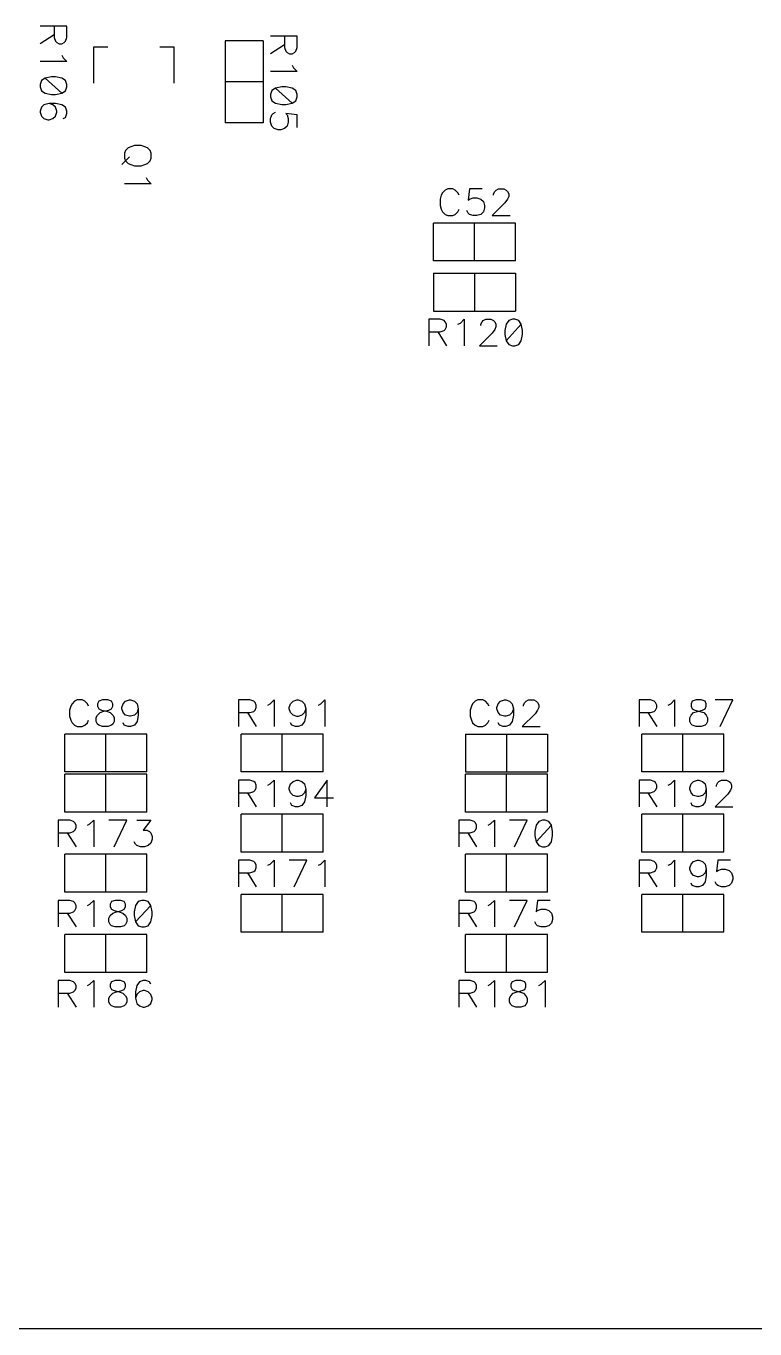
# Model space of a CAD drawing. Extents: x 295 to 953, y 10 to 290.
# Drawn here: x 664.7 to 702.8, y 85 to 153.1 of the extents above; entities that cross this region are included whole.
import ezdxf

# ---------------------------------------------------------------- set-up
doc = ezdxf.new("R2010")
doc.units = 0
doc.header["$LTSCALE"] = 5
doc.header["$MEASUREMENT"] = 0
doc.layers.add('DV-INT-A3_BSK', color=2, linetype='CONTINUOUS')

msp = doc.modelspace()

# ---------------------------------------------------------------- linework, layer by layer
at = {"layer": 'DV-INT-A3_BSK', "color": 7}
for p, q in [((666.823, 153.125), (665.431, 153.125)), ((666.16, 152.66), (665.431, 152.198)), ((666.16, 153.125), (666.16, 152.53)), ((666.823, 152.53), (666.823, 153.125)), ((678.872, 152.601), (677.48, 152.601)), ((678.21, 152.601), (678.21, 152.006)), ((678.872, 152.006), (678.872, 152.601)), ((666.16, 152.53), (666.228, 152.328)), ((666.228, 152.328), (666.295, 152.261)), ((666.295, 152.261), (666.425, 152.198)), ((666.425, 152.198), (666.559, 152.198)), ((666.559, 152.198), (666.693, 152.261)), ((666.693, 152.261), (666.756, 152.328)), ((666.756, 152.328), (666.823, 152.53)), ((668.235, 150.132), (668.235, 152.031)), ((668.235, 152.031), (668.977, 152.031)), ((671.697, 152.031), (672.439, 152.031)), ((672.439, 150.132), (672.439, 152.031)), ((675.108, 152.358), (675.108, 148.07)), ((677.091, 152.358), (675.108, 152.358)), ((677.091, 152.358), (677.091, 148.07)), ((678.21, 152.136), (677.48, 151.675)), ((678.21, 152.006), (678.277, 151.805)), ((678.805, 151.805), (678.872, 152.006)), ((666.823, 151.268), (665.431, 151.268)), ((666.559, 151.599), (666.626, 151.469)), ((666.626, 151.469), (666.823, 151.268)), ((678.277, 151.805), (678.344, 151.737)), ((678.344, 151.737), (678.474, 151.675)), ((678.474, 151.675), (678.608, 151.675)), ((678.608, 151.675), (678.742, 151.737)), ((678.742, 151.737), (678.805, 151.805)), ((678.872, 150.744), (677.48, 150.744)), ((678.608, 151.075), (678.675, 150.945)), ((678.675, 150.945), (678.872, 150.744)), ((665.498, 150.275), (665.431, 150.074)), ((665.431, 150.074), (665.431, 149.944)), ((665.431, 149.944), (665.498, 149.743)), ((665.695, 150.405), (665.498, 150.275)), ((666.026, 150.472), (665.695, 150.405)), ((666.559, 149.613), (665.695, 150.405)), ((666.228, 150.472), (666.026, 150.472)), ((666.559, 150.405), (666.228, 150.472)), ((666.756, 150.275), (666.559, 150.405)), ((666.823, 150.074), (666.756, 150.275)), ((666.756, 149.743), (666.823, 149.944)), ((666.823, 149.944), (666.823, 150.074)), ((677.091, 150.216), (675.108, 150.216)), ((677.744, 149.881), (677.547, 149.751)), ((678.076, 149.948), (677.744, 149.881)), ((678.608, 149.089), (677.744, 149.881)), ((678.277, 149.948), (678.076, 149.948)), ((678.608, 149.881), (678.277, 149.948)), ((678.805, 149.751), (678.608, 149.881)), ((665.498, 149.743), (665.695, 149.613)), ((665.695, 149.613), (666.026, 149.546)), ((666.026, 149.546), (666.228, 149.546)), ((666.228, 149.546), (666.559, 149.613)), ((666.559, 149.613), (666.756, 149.743)), ((677.547, 149.751), (677.48, 149.55)), ((677.48, 149.55), (677.48, 149.42)), ((677.48, 149.42), (677.547, 149.219)), ((677.547, 149.219), (677.744, 149.089)), ((678.608, 149.089), (678.805, 149.219)), ((678.872, 149.55), (678.805, 149.751)), ((678.805, 149.219), (678.872, 149.42)), ((678.872, 149.42), (678.872, 149.55)), ((665.498, 148.883), (665.431, 148.682)), ((665.431, 148.682), (665.431, 148.615)), ((665.431, 148.615), (665.498, 148.418)), ((665.628, 149.013), (665.498, 148.883)), ((665.896, 149.08), (665.628, 149.013)), ((666.228, 149.08), (665.896, 149.08)), ((666.093, 149.013), (665.896, 149.08)), ((666.228, 148.883), (666.093, 149.013)), ((666.559, 149.013), (666.228, 149.08)), ((666.295, 148.682), (666.228, 148.883)), ((666.228, 148.418), (666.295, 148.615)), ((666.295, 148.615), (666.295, 148.682)), ((666.756, 148.883), (666.559, 149.013)), ((666.823, 148.682), (666.756, 148.883)), ((666.756, 148.351), (666.823, 148.548)), ((666.823, 148.548), (666.823, 148.682)), ((677.547, 148.489), (677.614, 148.557)), ((677.614, 148.557), (677.744, 148.624)), ((677.744, 149.089), (678.076, 149.022)), ((678.076, 149.022), (678.277, 149.022)), ((678.277, 149.022), (678.608, 149.089)), ((678.872, 148.489), (678.277, 148.557)), ((678.277, 148.557), (678.344, 148.489)), ((665.498, 148.418), (665.628, 148.284)), ((665.628, 148.284), (665.829, 148.217)), ((665.829, 148.217), (665.896, 148.217)), ((665.896, 148.217), (666.093, 148.284)), ((666.093, 148.284), (666.228, 148.418)), ((666.626, 148.284), (666.756, 148.351)), ((677.091, 148.07), (675.108, 148.07)), ((677.48, 148.292), (677.547, 148.489)), ((677.48, 148.091), (677.48, 148.292)), ((677.547, 147.894), (677.48, 148.091)), ((677.677, 147.76), (677.547, 147.894)), ((678.344, 147.894), (678.21, 147.76)), ((678.344, 148.489), (678.407, 148.292)), ((678.407, 148.091), (678.344, 147.894)), ((678.407, 148.292), (678.407, 148.091)), ((678.872, 147.827), (678.872, 148.489)), ((677.879, 147.693), (677.677, 147.76)), ((678.013, 147.693), (677.879, 147.693)), ((678.21, 147.76), (678.013, 147.693)), ((669.903, 146.616), (669.836, 146.482)), ((669.836, 146.482), (669.836, 146.214)), ((670.037, 146.75), (669.903, 146.616)), ((670.171, 146.817), (670.037, 146.75)), ((670.372, 146.884), (670.171, 146.817)), ((670.708, 146.884), (670.372, 146.884)), ((670.909, 146.817), (670.708, 146.884)), ((671.043, 146.75), (670.909, 146.817)), ((671.177, 146.616), (671.043, 146.75)), ((671.244, 146.482), (671.177, 146.616)), ((671.244, 146.214), (671.244, 146.482)), ((670.104, 146.281), (669.702, 145.878)), ((669.836, 146.214), (669.903, 146.08)), ((669.903, 146.08), (670.037, 145.946)), ((670.037, 145.946), (670.171, 145.878)), ((670.171, 145.878), (670.372, 145.811)), ((670.372, 145.811), (670.708, 145.811)), ((670.708, 145.811), (670.909, 145.878)), ((670.909, 145.878), (671.043, 145.946)), ((671.043, 145.946), (671.177, 146.08)), ((671.177, 146.08), (671.244, 146.214)), ((670.976, 145.204), (671.043, 145.07)), ((671.244, 144.868), (669.836, 144.868)), ((671.043, 145.07), (671.244, 144.868)), ((686.617, 144.546), (686.483, 144.412)), ((686.751, 144.613), (686.617, 144.546)), ((687.015, 144.613), (686.751, 144.613)), ((687.149, 144.546), (687.015, 144.613)), ((687.283, 144.412), (687.149, 144.546)), ((687.882, 144.613), (687.815, 144.013)), ((688.549, 144.613), (687.882, 144.613)), ((689.148, 144.349), (689.215, 144.479)), ((689.215, 144.479), (689.282, 144.546)), ((689.282, 144.546), (689.412, 144.613)), ((689.412, 144.613), (689.68, 144.613)), ((689.68, 144.613), (689.814, 144.546)), ((689.814, 144.546), (689.882, 144.479)), ((689.882, 144.479), (689.944, 144.349)), ((686.416, 144.282), (686.353, 144.081)), ((686.353, 144.081), (686.353, 143.749)), ((686.353, 143.749), (686.416, 143.548)), ((686.483, 144.412), (686.416, 144.282)), ((687.35, 144.282), (687.283, 144.412)), ((687.815, 144.013), (687.882, 144.081)), ((687.882, 144.081), (688.084, 144.148)), ((688.084, 144.148), (688.281, 144.148)), ((688.281, 144.148), (688.482, 144.081)), ((688.482, 144.081), (688.616, 143.946)), ((688.616, 143.946), (688.683, 143.749)), ((688.683, 143.749), (688.683, 143.615)), ((689.747, 143.879), (689.081, 143.213)), ((689.148, 144.282), (689.148, 144.349)), ((689.882, 144.081), (689.747, 143.879)), ((689.944, 144.215), (689.882, 144.081)), ((689.944, 144.349), (689.944, 144.215)), ((686.416, 143.548), (686.483, 143.414)), ((686.483, 143.414), (686.617, 143.28)), ((686.617, 143.28), (686.751, 143.213)), ((686.751, 143.213), (687.015, 143.213)), ((687.015, 143.213), (687.149, 143.28)), ((687.149, 143.28), (687.283, 143.414)), ((687.283, 143.414), (687.35, 143.548)), ((687.815, 143.347), (687.748, 143.481)), ((687.882, 143.28), (687.815, 143.347)), ((688.084, 143.213), (687.882, 143.28)), ((688.281, 143.213), (688.084, 143.213)), ((688.482, 143.28), (688.281, 143.213)), ((688.616, 143.414), (688.482, 143.28)), ((688.683, 143.615), (688.616, 143.414)), ((689.081, 143.213), (690.011, 143.213)), ((690.292, 142.823), (686.005, 142.823)), ((686.005, 140.841), (686.005, 142.823)), ((688.151, 140.841), (688.151, 142.823)), ((690.292, 140.841), (690.292, 142.823)), ((690.292, 140.841), (686.005, 140.841)), ((686.005, 140.204), (690.292, 140.204)), ((686.005, 140.204), (686.005, 138.222)), ((688.151, 140.204), (688.151, 138.222)), ((690.292, 140.204), (690.292, 138.222)), ((686.357, 137.794), (685.762, 137.794)), ((685.762, 137.794), (685.762, 136.403)), ((686.005, 138.222), (690.292, 138.222)), ((686.558, 137.727), (686.357, 137.794)), ((686.625, 137.664), (686.558, 137.727)), ((686.688, 137.53), (686.625, 137.664)), ((687.417, 137.597), (687.618, 137.794)), ((687.618, 137.794), (687.618, 136.403)), ((688.482, 137.53), (688.545, 137.664)), ((688.545, 137.664), (688.612, 137.727)), ((688.612, 137.727), (688.746, 137.794)), ((688.746, 137.794), (689.01, 137.794)), ((689.01, 137.794), (689.144, 137.727)), ((689.144, 137.727), (689.211, 137.664)), ((689.211, 137.664), (689.274, 137.53)), ((689.94, 137.727), (689.806, 137.53)), ((690.137, 137.794), (689.94, 137.727)), ((690.271, 137.794), (690.137, 137.794)), ((690.468, 137.727), (690.271, 137.794)), ((690.602, 137.53), (690.468, 137.727)), ((685.762, 137.132), (686.357, 137.132)), ((686.227, 137.132), (686.688, 136.403)), ((686.357, 137.132), (686.558, 137.199)), ((686.558, 137.199), (686.625, 137.266)), ((686.625, 137.266), (686.688, 137.396)), ((686.688, 137.396), (686.688, 137.53)), ((687.287, 137.53), (687.417, 137.597)), ((689.077, 137.065), (688.415, 136.403)), ((688.482, 137.463), (688.482, 137.53)), ((689.211, 137.266), (689.077, 137.065)), ((689.274, 137.396), (689.211, 137.266)), ((689.274, 137.53), (689.274, 137.396)), ((689.806, 137.53), (689.739, 137.199)), ((689.739, 137.199), (689.739, 136.998)), ((689.739, 136.998), (689.806, 136.667)), ((690.602, 137.53), (689.806, 136.667)), ((690.669, 137.199), (690.602, 137.53)), ((690.602, 136.667), (690.669, 136.998)), ((690.669, 136.998), (690.669, 137.199)), ((688.415, 136.403), (689.341, 136.403)), ((689.806, 136.667), (689.94, 136.47)), ((689.94, 136.47), (690.137, 136.403)), ((690.137, 136.403), (690.271, 136.403)), ((690.271, 136.403), (690.468, 136.47)), ((690.468, 136.47), (690.602, 136.667)), ((667.368, 117.895), (667.233, 117.828)), ((667.632, 117.895), (667.368, 117.895)), ((667.766, 117.828), (667.632, 117.895)), ((668.7, 117.895), (668.499, 117.828)), ((668.964, 117.895), (668.7, 117.895)), ((669.165, 117.828), (668.964, 117.895)), ((669.899, 117.828), (670.096, 117.895)), ((670.096, 117.895), (670.163, 117.895)), ((670.163, 117.895), (670.364, 117.828)), ((676.403, 117.887), (675.808, 117.887)), ((675.808, 117.887), (675.808, 116.495)), ((676.604, 117.82), (676.403, 117.887)), ((677.464, 117.69), (677.665, 117.887)), ((677.665, 117.887), (677.665, 116.495)), ((678.658, 117.82), (678.859, 117.887)), ((678.859, 117.887), (678.926, 117.887)), ((678.926, 117.887), (679.123, 117.82)), ((680.117, 117.69), (680.318, 117.887)), ((680.318, 117.887), (680.318, 116.495)), ((688.323, 117.895), (688.188, 117.828)), ((688.587, 117.895), (688.323, 117.895)), ((688.721, 117.828), (688.587, 117.895)), ((689.521, 117.828), (689.722, 117.895)), ((689.722, 117.895), (689.785, 117.895)), ((689.785, 117.895), (689.986, 117.828)), ((690.854, 117.828), (690.984, 117.895)), ((690.984, 117.895), (691.252, 117.895)), ((691.252, 117.895), (691.386, 117.828)), ((697.358, 117.887), (696.763, 117.887)), ((696.763, 117.887), (696.763, 116.495)), ((697.559, 117.82), (697.358, 117.887)), ((698.419, 117.69), (698.62, 117.887)), ((698.62, 117.887), (698.62, 116.495)), ((699.747, 117.887), (699.546, 117.82)), ((700.011, 117.887), (699.747, 117.887)), ((700.212, 117.82), (700.011, 117.887)), ((701.671, 117.887), (700.74, 117.887)), ((701.004, 116.495), (701.671, 117.887)), ((667.032, 117.564), (666.969, 117.363)), ((666.969, 117.363), (666.969, 117.032)), ((667.099, 117.694), (667.032, 117.564)), ((667.233, 117.828), (667.099, 117.694)), ((667.9, 117.694), (667.766, 117.828)), ((667.967, 117.564), (667.9, 117.694)), ((668.499, 117.828), (668.432, 117.694)), ((668.432, 117.694), (668.432, 117.564)), ((668.432, 117.564), (668.499, 117.43)), ((668.432, 117.095), (668.566, 117.229)), ((668.499, 117.43), (668.633, 117.363)), ((668.566, 117.229), (668.767, 117.296)), ((668.633, 117.363), (668.897, 117.296)), ((668.767, 117.296), (669.031, 117.363)), ((668.897, 117.296), (669.098, 117.229)), ((669.031, 117.363), (669.165, 117.43)), ((669.098, 117.229), (669.232, 117.095)), ((669.232, 117.694), (669.165, 117.828)), ((669.165, 117.43), (669.232, 117.564)), ((669.232, 117.564), (669.232, 117.694)), ((669.698, 117.497), (669.765, 117.694)), ((669.698, 117.43), (669.698, 117.497)), ((669.765, 117.229), (669.698, 117.43)), ((669.765, 117.694), (669.899, 117.828)), ((669.899, 117.095), (669.765, 117.229)), ((670.364, 117.828), (670.498, 117.694)), ((670.498, 117.229), (670.364, 117.095)), ((670.498, 117.694), (670.561, 117.43)), ((670.561, 117.43), (670.498, 117.229)), ((670.561, 117.43), (670.561, 117.095)), ((675.808, 117.225), (676.403, 117.225)), ((676.273, 117.225), (676.734, 116.495)), ((676.403, 117.225), (676.604, 117.292)), ((676.672, 117.757), (676.604, 117.82)), ((676.604, 117.292), (676.672, 117.359)), ((676.734, 117.623), (676.672, 117.757)), ((676.672, 117.359), (676.734, 117.489)), ((676.734, 117.489), (676.734, 117.623)), ((677.334, 117.623), (677.464, 117.69)), ((678.461, 117.489), (678.528, 117.69)), ((678.461, 117.422), (678.461, 117.489)), ((678.528, 117.225), (678.461, 117.422)), ((678.528, 117.69), (678.658, 117.82)), ((678.658, 117.09), (678.528, 117.225)), ((679.123, 117.82), (679.257, 117.69)), ((679.257, 117.225), (679.123, 117.09)), ((679.257, 117.69), (679.32, 117.422)), ((679.32, 117.422), (679.257, 117.225)), ((679.32, 117.422), (679.32, 117.09)), ((679.987, 117.623), (680.117, 117.69)), ((687.987, 117.564), (687.924, 117.363)), ((687.924, 117.363), (687.924, 117.032)), ((688.054, 117.694), (687.987, 117.564)), ((688.188, 117.828), (688.054, 117.694)), ((688.855, 117.694), (688.721, 117.828)), ((688.922, 117.564), (688.855, 117.694)), ((689.32, 117.497), (689.387, 117.694)), ((689.32, 117.43), (689.32, 117.497)), ((689.387, 117.229), (689.32, 117.43)), ((689.387, 117.694), (689.521, 117.828)), ((689.521, 117.095), (689.387, 117.229)), ((689.986, 117.828), (690.12, 117.694)), ((690.12, 117.229), (689.986, 117.095)), ((690.12, 117.694), (690.187, 117.43)), ((690.187, 117.43), (690.12, 117.229)), ((690.187, 117.43), (690.187, 117.095)), ((690.72, 117.631), (690.787, 117.761)), ((690.72, 117.564), (690.72, 117.631)), ((690.787, 117.761), (690.854, 117.828)), ((691.453, 117.363), (691.319, 117.162)), ((691.386, 117.828), (691.453, 117.761)), ((691.453, 117.761), (691.516, 117.631)), ((691.516, 117.497), (691.453, 117.363)), ((691.516, 117.631), (691.516, 117.497)), ((696.763, 117.225), (697.358, 117.225)), ((697.228, 117.225), (697.689, 116.495)), ((697.358, 117.225), (697.559, 117.292)), ((697.627, 117.757), (697.559, 117.82)), ((697.559, 117.292), (697.627, 117.359)), ((697.689, 117.623), (697.627, 117.757)), ((697.627, 117.359), (697.689, 117.489)), ((697.689, 117.489), (697.689, 117.623)), ((698.289, 117.623), (698.419, 117.69)), ((699.546, 117.82), (699.483, 117.69)), ((699.483, 117.69), (699.483, 117.556)), ((699.483, 117.556), (699.546, 117.422)), ((699.483, 117.09), (699.613, 117.225)), ((699.546, 117.422), (699.68, 117.359)), ((699.613, 117.225), (699.814, 117.292)), ((699.68, 117.359), (699.944, 117.292)), ((699.814, 117.292), (700.078, 117.359)), ((699.944, 117.292), (700.145, 117.225)), ((700.078, 117.359), (700.212, 117.422)), ((700.145, 117.225), (700.275, 117.09)), ((700.275, 117.69), (700.212, 117.82)), ((700.212, 117.422), (700.275, 117.556)), ((700.275, 117.556), (700.275, 117.69)), ((666.969, 117.032), (667.032, 116.831)), ((667.032, 116.831), (667.099, 116.697)), ((667.099, 116.697), (667.233, 116.562)), ((667.233, 116.562), (667.368, 116.495)), ((667.368, 116.495), (667.632, 116.495)), ((667.632, 116.495), (667.766, 116.562)), ((667.766, 116.562), (667.9, 116.697)), ((667.9, 116.697), (667.967, 116.831)), ((668.365, 116.965), (668.432, 117.095)), ((668.365, 116.764), (668.365, 116.965)), ((668.432, 116.629), (668.365, 116.764)), ((668.499, 116.562), (668.432, 116.629)), ((668.7, 116.495), (668.499, 116.562)), ((668.964, 116.495), (668.7, 116.495)), ((669.165, 116.562), (668.964, 116.495)), ((669.232, 116.629), (669.165, 116.562)), ((669.232, 117.095), (669.3, 116.965)), ((669.3, 116.764), (669.232, 116.629)), ((669.3, 116.965), (669.3, 116.764)), ((669.832, 116.562), (669.765, 116.697)), ((670.029, 116.495), (669.832, 116.562)), ((670.096, 117.032), (669.899, 117.095)), ((670.163, 116.495), (670.029, 116.495)), ((670.163, 117.032), (670.096, 117.032)), ((670.364, 117.095), (670.163, 117.032)), ((670.364, 116.562), (670.163, 116.495)), ((670.498, 116.764), (670.364, 116.562)), ((670.561, 117.095), (670.498, 116.764)), ((678.591, 116.562), (678.528, 116.692)), ((678.792, 116.495), (678.591, 116.562)), ((678.859, 117.028), (678.658, 117.09)), ((678.926, 116.495), (678.792, 116.495)), ((678.926, 117.028), (678.859, 117.028)), ((679.123, 117.09), (678.926, 117.028)), ((679.123, 116.562), (678.926, 116.495)), ((679.257, 116.759), (679.123, 116.562)), ((679.32, 117.09), (679.257, 116.759)), ((687.924, 117.032), (687.987, 116.831)), ((687.987, 116.831), (688.054, 116.697)), ((688.054, 116.697), (688.188, 116.562)), ((688.188, 116.562), (688.323, 116.495)), ((688.323, 116.495), (688.587, 116.495)), ((688.587, 116.495), (688.721, 116.562)), ((688.721, 116.562), (688.855, 116.697)), ((688.855, 116.697), (688.922, 116.831)), ((689.454, 116.562), (689.387, 116.697)), ((689.655, 116.495), (689.454, 116.562)), ((689.722, 117.032), (689.521, 117.095)), ((689.785, 116.495), (689.655, 116.495)), ((689.785, 117.032), (689.722, 117.032)), ((689.986, 117.095), (689.785, 117.032)), ((689.986, 116.562), (689.785, 116.495)), ((690.12, 116.764), (689.986, 116.562)), ((690.187, 117.095), (690.12, 116.764)), ((691.319, 117.162), (690.653, 116.495)), ((690.653, 116.495), (691.583, 116.495)), ((699.416, 116.961), (699.483, 117.09)), ((699.416, 116.759), (699.416, 116.961)), ((699.483, 116.629), (699.416, 116.759)), ((699.546, 116.562), (699.483, 116.629)), ((699.747, 116.495), (699.546, 116.562)), ((700.011, 116.495), (699.747, 116.495)), ((700.212, 116.562), (700.011, 116.495)), ((700.275, 116.629), (700.212, 116.562)), ((700.275, 117.09), (700.342, 116.961)), ((700.342, 116.759), (700.275, 116.629)), ((700.342, 116.961), (700.342, 116.759)), ((671.014, 116.106), (666.726, 116.106)), ((666.726, 114.123), (666.726, 116.106)), ((668.872, 114.123), (668.872, 116.106)), ((671.014, 114.123), (671.014, 116.106)), ((680.234, 116.106), (675.946, 116.106)), ((675.946, 114.123), (675.946, 116.106)), ((678.092, 114.123), (678.092, 116.106)), ((680.234, 114.123), (680.234, 116.106)), ((687.681, 116.106), (691.969, 116.106)), ((687.681, 116.106), (687.681, 114.123)), ((689.827, 116.106), (689.827, 114.123)), ((691.969, 116.106), (691.969, 114.123)), ((701.189, 116.106), (696.901, 116.106)), ((696.901, 114.123), (696.901, 116.106)), ((699.047, 114.123), (699.047, 116.106)), ((701.189, 114.123), (701.189, 116.106)), ((671.014, 114.123), (666.726, 114.123)), ((671.014, 114.01), (666.726, 114.01)), ((666.726, 112.028), (666.726, 114.01)), ((668.872, 112.028), (668.872, 114.01)), ((671.014, 112.028), (671.014, 114.01)), ((680.234, 114.123), (675.946, 114.123)), ((687.681, 114.123), (691.969, 114.123)), ((691.969, 114.01), (687.681, 114.01)), ((687.681, 112.028), (687.681, 114.01)), ((689.827, 112.028), (689.827, 114.01)), ((691.969, 112.028), (691.969, 114.01)), ((701.189, 114.123), (696.901, 114.123)), ((676.403, 113.696), (675.808, 113.696)), ((675.808, 113.696), (675.808, 112.304)), ((676.604, 113.629), (676.403, 113.696)), ((676.403, 113.034), (676.604, 113.101)), ((676.672, 113.566), (676.604, 113.629)), ((676.604, 113.101), (676.672, 113.168)), ((676.734, 113.432), (676.672, 113.566)), ((676.672, 113.168), (676.734, 113.298)), ((676.734, 113.298), (676.734, 113.432)), ((677.334, 113.432), (677.464, 113.499)), ((677.464, 113.499), (677.665, 113.696)), ((677.665, 113.696), (677.665, 112.304)), ((678.461, 113.298), (678.528, 113.499)), ((678.461, 113.231), (678.461, 113.298)), ((678.528, 113.034), (678.461, 113.231)), ((678.528, 113.499), (678.658, 113.629)), ((678.658, 113.629), (678.859, 113.696)), ((678.859, 113.696), (678.926, 113.696)), ((678.926, 113.696), (679.123, 113.629)), ((679.123, 113.629), (679.257, 113.499)), ((679.257, 113.499), (679.32, 113.231)), ((679.32, 113.231), (679.257, 113.034)), ((679.32, 113.231), (679.32, 112.899)), ((680.448, 113.696), (679.785, 112.77)), ((680.448, 112.304), (680.448, 113.696)), ((697.358, 113.696), (696.763, 113.696)), ((696.763, 113.696), (696.763, 112.304)), ((697.559, 113.629), (697.358, 113.696)), ((697.358, 113.034), (697.559, 113.101)), ((697.627, 113.566), (697.559, 113.629)), ((697.559, 113.101), (697.627, 113.168)), ((697.689, 113.432), (697.627, 113.566)), ((697.627, 113.168), (697.689, 113.298)), ((697.689, 113.298), (697.689, 113.432)), ((698.289, 113.432), (698.419, 113.499)), ((698.419, 113.499), (698.62, 113.696)), ((698.62, 113.696), (698.62, 112.304)), ((699.416, 113.298), (699.483, 113.499)), ((699.416, 113.231), (699.416, 113.298)), ((699.483, 113.034), (699.416, 113.231)), ((699.483, 113.499), (699.613, 113.629)), ((699.613, 113.629), (699.814, 113.696)), ((699.814, 113.696), (699.881, 113.696)), ((699.881, 113.696), (700.078, 113.629)), ((700.078, 113.629), (700.212, 113.499)), ((700.212, 113.499), (700.275, 113.231)), ((700.275, 113.231), (700.212, 113.034)), ((700.275, 113.231), (700.275, 112.899)), ((700.807, 113.432), (700.875, 113.566)), ((700.807, 113.365), (700.807, 113.432)), ((700.875, 113.566), (700.942, 113.629)), ((700.942, 113.629), (701.072, 113.696)), ((701.072, 113.696), (701.34, 113.696)), ((701.34, 113.696), (701.47, 113.629)), ((701.537, 113.168), (701.403, 112.967)), ((701.47, 113.629), (701.537, 113.566)), ((701.537, 113.566), (701.604, 113.432)), ((701.604, 113.298), (701.537, 113.168)), ((701.604, 113.432), (701.604, 113.298)), ((675.808, 113.034), (676.403, 113.034)), ((676.273, 113.034), (676.734, 112.304)), ((678.658, 112.899), (678.528, 113.034)), ((678.591, 112.371), (678.528, 112.501)), ((678.859, 112.837), (678.658, 112.899)), ((678.926, 112.837), (678.859, 112.837)), ((679.123, 112.899), (678.926, 112.837)), ((679.257, 113.034), (679.123, 112.899)), ((679.257, 112.568), (679.123, 112.371)), ((679.32, 112.899), (679.257, 112.568)), ((679.785, 112.77), (680.779, 112.77)), ((696.763, 113.034), (697.358, 113.034)), ((697.228, 113.034), (697.689, 112.304)), ((699.613, 112.899), (699.483, 113.034)), ((699.546, 112.371), (699.483, 112.501)), ((699.814, 112.837), (699.613, 112.899)), ((699.881, 112.837), (699.814, 112.837)), ((700.078, 112.899), (699.881, 112.837)), ((700.212, 113.034), (700.078, 112.899)), ((700.212, 112.568), (700.078, 112.371)), ((700.275, 112.899), (700.212, 112.568)), ((701.403, 112.967), (700.74, 112.304)), ((671.014, 112.028), (666.726, 112.028)), ((680.234, 111.915), (675.946, 111.915)), ((675.946, 109.932), (675.946, 111.915)), ((678.092, 109.932), (678.092, 111.915)), ((678.792, 112.304), (678.591, 112.371)), ((678.926, 112.304), (678.792, 112.304)), ((679.123, 112.371), (678.926, 112.304)), ((680.234, 109.932), (680.234, 111.915)), ((691.969, 112.028), (687.681, 112.028)), ((701.189, 111.915), (696.901, 111.915)), ((696.901, 109.932), (696.901, 111.915)), ((699.047, 109.932), (699.047, 111.915)), ((699.747, 112.304), (699.546, 112.371)), ((699.881, 112.304), (699.747, 112.304)), ((700.078, 112.371), (699.881, 112.304)), ((700.74, 112.304), (701.671, 112.304)), ((701.189, 109.932), (701.189, 111.915)), ((666.974, 111.6), (666.378, 111.6)), ((666.378, 111.6), (666.378, 110.209)), ((667.175, 111.533), (666.974, 111.6)), ((667.242, 111.47), (667.175, 111.533)), ((667.175, 111.005), (667.242, 111.072)), ((667.305, 111.336), (667.242, 111.47)), ((667.242, 111.072), (667.305, 111.202)), ((667.305, 111.202), (667.305, 111.336)), ((667.904, 111.336), (668.034, 111.403)), ((668.034, 111.403), (668.235, 111.6)), ((668.235, 111.6), (668.235, 110.209)), ((669.958, 111.6), (669.031, 111.6)), ((669.295, 110.209), (669.958, 111.6)), ((670.49, 111.6), (671.219, 111.6)), ((671.219, 111.6), (670.821, 111.072)), ((670.821, 111.072), (671.018, 111.072)), ((671.018, 111.072), (671.152, 111.005)), ((687.929, 111.6), (687.333, 111.6)), ((687.333, 111.6), (687.333, 110.209)), ((688.13, 111.533), (687.929, 111.6)), ((688.197, 111.47), (688.13, 111.533)), ((688.13, 111.005), (688.197, 111.072)), ((688.26, 111.336), (688.197, 111.47)), ((688.197, 111.072), (688.26, 111.202)), ((688.26, 111.202), (688.26, 111.336)), ((688.859, 111.336), (688.989, 111.403)), ((688.989, 111.403), (689.19, 111.6)), ((689.19, 111.6), (689.19, 110.209)), ((690.913, 111.6), (689.986, 111.6)), ((690.25, 110.209), (690.913, 111.6)), ((691.378, 111.336), (691.311, 111.005)), ((691.512, 111.533), (691.378, 111.336)), ((692.174, 111.336), (691.378, 110.473)), ((691.709, 111.6), (691.512, 111.533)), ((691.843, 111.6), (691.709, 111.6)), ((692.04, 111.533), (691.843, 111.6)), ((692.174, 111.336), (692.04, 111.533)), ((692.241, 111.005), (692.174, 111.336)), ((666.378, 110.938), (666.974, 110.938)), ((666.844, 110.938), (667.305, 110.209)), ((666.974, 110.938), (667.175, 111.005)), ((670.423, 110.343), (670.356, 110.473)), ((671.219, 110.406), (671.085, 110.276)), ((671.152, 111.005), (671.219, 110.938)), ((671.219, 110.938), (671.286, 110.741)), ((671.286, 110.607), (671.219, 110.406)), ((671.286, 110.741), (671.286, 110.607)), ((687.333, 110.938), (687.929, 110.938)), ((687.799, 110.938), (688.26, 110.209)), ((687.929, 110.938), (688.13, 111.005)), ((691.311, 111.005), (691.311, 110.804)), ((691.311, 110.804), (691.378, 110.473)), ((691.378, 110.473), (691.512, 110.276)), ((692.04, 110.276), (692.174, 110.473)), ((692.174, 110.473), (692.241, 110.804)), ((692.241, 110.804), (692.241, 111.005)), ((671.014, 109.819), (666.726, 109.819)), ((666.726, 107.837), (666.726, 109.819)), ((668.872, 107.837), (668.872, 109.819)), ((670.49, 110.276), (670.423, 110.343)), ((670.687, 110.209), (670.49, 110.276)), ((670.888, 110.209), (670.687, 110.209)), ((671.085, 110.276), (670.888, 110.209)), ((671.014, 107.837), (671.014, 109.819)), ((680.234, 109.932), (675.946, 109.932)), ((691.969, 109.819), (687.681, 109.819)), ((687.681, 107.837), (687.681, 109.819)), ((689.827, 107.837), (689.827, 109.819)), ((691.512, 110.276), (691.709, 110.209)), ((691.709, 110.209), (691.843, 110.209)), ((691.843, 110.209), (692.04, 110.276)), ((691.969, 107.837), (691.969, 109.819)), ((701.189, 109.932), (696.901, 109.932)), ((676.403, 109.505), (675.808, 109.505)), ((675.808, 109.505), (675.808, 108.113)), ((676.604, 109.438), (676.403, 109.505)), ((676.672, 109.375), (676.604, 109.438)), ((676.734, 109.241), (676.672, 109.375)), ((676.672, 108.977), (676.734, 109.107)), ((676.734, 109.107), (676.734, 109.241)), ((677.334, 109.241), (677.464, 109.308)), ((677.464, 109.308), (677.665, 109.505)), ((677.665, 109.505), (677.665, 108.113)), ((679.387, 109.505), (678.461, 109.505)), ((678.725, 108.113), (679.387, 109.505)), ((679.987, 109.241), (680.117, 109.308)), ((680.117, 109.308), (680.318, 109.505)), ((680.318, 109.505), (680.318, 108.113)), ((697.358, 109.505), (696.763, 109.505)), ((696.763, 109.505), (696.763, 108.113)), ((697.559, 109.438), (697.358, 109.505)), ((697.627, 109.375), (697.559, 109.438)), ((697.689, 109.241), (697.627, 109.375)), ((697.627, 108.977), (697.689, 109.107)), ((697.689, 109.107), (697.689, 109.241)), ((698.289, 109.241), (698.419, 109.308)), ((698.419, 109.308), (698.62, 109.505)), ((698.62, 109.505), (698.62, 108.113)), ((699.416, 109.107), (699.483, 109.308)), ((699.416, 109.04), (699.416, 109.107)), ((699.483, 108.843), (699.416, 109.04)), ((699.483, 109.308), (699.613, 109.438)), ((699.613, 109.438), (699.814, 109.505)), ((699.814, 109.505), (699.881, 109.505)), ((699.881, 109.505), (700.078, 109.438)), ((700.078, 109.438), (700.212, 109.308)), ((700.212, 109.308), (700.275, 109.04)), ((700.275, 109.04), (700.212, 108.843)), ((700.275, 109.04), (700.275, 108.708)), ((700.875, 109.505), (700.807, 108.91)), ((701.537, 109.505), (700.875, 109.505)), ((700.875, 108.977), (701.072, 109.04)), ((701.072, 109.04), (701.273, 109.04)), ((701.273, 109.04), (701.47, 108.977)), ((675.808, 108.843), (676.403, 108.843)), ((676.273, 108.843), (676.734, 108.113)), ((676.403, 108.843), (676.604, 108.91)), ((676.604, 108.91), (676.672, 108.977)), ((696.763, 108.843), (697.358, 108.843)), ((697.228, 108.843), (697.689, 108.113)), ((697.358, 108.843), (697.559, 108.91)), ((697.559, 108.91), (697.627, 108.977)), ((699.613, 108.708), (699.483, 108.843)), ((699.814, 108.646), (699.613, 108.708)), ((699.881, 108.646), (699.814, 108.646)), ((700.078, 108.708), (699.881, 108.646)), ((700.212, 108.843), (700.078, 108.708)), ((700.212, 108.377), (700.078, 108.18)), ((700.275, 108.708), (700.212, 108.377)), ((700.807, 108.247), (700.74, 108.377)), ((700.807, 108.91), (700.875, 108.977)), ((701.47, 108.977), (701.604, 108.843)), ((701.604, 108.843), (701.671, 108.646)), ((701.671, 108.512), (701.604, 108.31)), ((701.671, 108.646), (701.671, 108.512)), ((671.014, 107.837), (666.726, 107.837)), ((680.234, 107.724), (675.946, 107.724)), ((675.946, 105.741), (675.946, 107.724)), ((678.092, 105.741), (678.092, 107.724)), ((680.234, 105.741), (680.234, 107.724)), ((691.969, 107.837), (687.681, 107.837)), ((701.189, 107.724), (696.901, 107.724)), ((696.901, 105.741), (696.901, 107.724)), ((699.047, 105.741), (699.047, 107.724)), ((699.546, 108.18), (699.483, 108.31)), ((699.747, 108.113), (699.546, 108.18)), ((699.881, 108.113), (699.747, 108.113)), ((700.078, 108.18), (699.881, 108.113)), ((700.875, 108.18), (700.807, 108.247)), ((701.072, 108.113), (700.875, 108.18)), ((701.273, 108.113), (701.072, 108.113)), ((701.189, 105.741), (701.189, 107.724)), ((701.47, 108.18), (701.273, 108.113)), ((701.604, 108.31), (701.47, 108.18)), ((666.974, 107.409), (666.378, 107.409)), ((666.378, 107.409), (666.378, 106.018)), ((667.175, 107.342), (666.974, 107.409)), ((667.242, 107.279), (667.175, 107.342)), ((667.305, 107.145), (667.242, 107.279)), ((667.242, 106.881), (667.305, 107.011)), ((667.305, 107.011), (667.305, 107.145)), ((667.904, 107.145), (668.034, 107.212)), ((668.034, 107.212), (668.235, 107.409)), ((668.235, 107.409), (668.235, 106.018)), ((669.161, 107.342), (669.098, 107.212)), ((669.098, 107.212), (669.098, 107.078)), ((669.098, 107.078), (669.161, 106.944)), ((669.362, 107.409), (669.161, 107.342)), ((669.626, 107.409), (669.362, 107.409)), ((669.828, 107.342), (669.626, 107.409)), ((669.89, 107.212), (669.828, 107.342)), ((669.828, 106.944), (669.89, 107.078)), ((669.89, 107.078), (669.89, 107.212)), ((670.423, 107.145), (670.356, 106.814)), ((670.557, 107.342), (670.423, 107.145)), ((671.219, 107.145), (670.423, 106.282)), ((670.754, 107.409), (670.557, 107.342)), ((670.888, 107.409), (670.754, 107.409)), ((671.085, 107.342), (670.888, 107.409)), ((671.219, 107.145), (671.085, 107.342)), ((671.286, 106.814), (671.219, 107.145)), ((687.929, 107.409), (687.333, 107.409)), ((687.333, 107.409), (687.333, 106.018)), ((688.13, 107.342), (687.929, 107.409)), ((688.197, 107.279), (688.13, 107.342)), ((688.26, 107.145), (688.197, 107.279)), ((688.197, 106.881), (688.26, 107.011)), ((688.26, 107.011), (688.26, 107.145)), ((688.859, 107.145), (688.989, 107.212)), ((688.989, 107.212), (689.19, 107.409)), ((689.19, 107.409), (689.19, 106.018)), ((690.913, 107.409), (689.986, 107.409)), ((690.25, 106.018), (690.913, 107.409)), ((691.445, 107.409), (691.378, 106.814)), ((692.107, 107.409), (691.445, 107.409)), ((666.378, 106.747), (666.974, 106.747)), ((666.844, 106.747), (667.305, 106.018)), ((666.974, 106.747), (667.175, 106.814)), ((667.175, 106.814), (667.242, 106.881)), ((669.031, 106.483), (669.098, 106.613)), ((669.031, 106.282), (669.031, 106.483)), ((669.098, 106.152), (669.031, 106.282)), ((669.098, 106.613), (669.228, 106.747)), ((669.161, 106.944), (669.295, 106.881)), ((669.228, 106.747), (669.429, 106.814)), ((669.295, 106.881), (669.559, 106.814)), ((669.429, 106.814), (669.694, 106.881)), ((669.559, 106.814), (669.761, 106.747)), ((669.694, 106.881), (669.828, 106.944)), ((669.761, 106.747), (669.89, 106.613)), ((669.89, 106.613), (669.958, 106.483)), ((669.958, 106.282), (669.89, 106.152)), ((669.958, 106.483), (669.958, 106.282)), ((670.356, 106.814), (670.356, 106.613)), ((670.356, 106.613), (670.423, 106.282)), ((670.423, 106.282), (670.557, 106.085)), ((671.085, 106.085), (671.219, 106.282)), ((671.219, 106.282), (671.286, 106.613)), ((671.286, 106.613), (671.286, 106.814)), ((687.333, 106.747), (687.929, 106.747)), ((687.799, 106.747), (688.26, 106.018)), ((687.929, 106.747), (688.13, 106.814)), ((688.13, 106.814), (688.197, 106.881)), ((691.378, 106.152), (691.311, 106.282)), ((691.378, 106.814), (691.445, 106.881)), ((691.445, 106.881), (691.642, 106.944)), ((691.642, 106.944), (691.843, 106.944)), ((691.843, 106.944), (692.04, 106.881)), ((692.04, 106.881), (692.174, 106.747)), ((692.174, 106.747), (692.241, 106.55)), ((692.241, 106.416), (692.174, 106.215)), ((692.241, 106.55), (692.241, 106.416)), ((671.014, 105.628), (666.726, 105.628)), ((666.726, 103.646), (666.726, 105.628)), ((668.872, 103.646), (668.872, 105.628)), ((669.161, 106.085), (669.098, 106.152)), ((669.362, 106.018), (669.161, 106.085)), ((669.626, 106.018), (669.362, 106.018)), ((669.828, 106.085), (669.626, 106.018)), ((669.89, 106.152), (669.828, 106.085)), ((670.557, 106.085), (670.754, 106.018)), ((670.754, 106.018), (670.888, 106.018)), ((670.888, 106.018), (671.085, 106.085)), ((671.014, 103.646), (671.014, 105.628)), ((680.234, 105.741), (675.946, 105.741)), ((691.969, 105.628), (687.681, 105.628)), ((687.681, 103.646), (687.681, 105.628)), ((689.827, 103.646), (689.827, 105.628)), ((691.445, 106.085), (691.378, 106.152)), ((691.642, 106.018), (691.445, 106.085)), ((691.843, 106.018), (691.642, 106.018)), ((692.04, 106.085), (691.843, 106.018)), ((691.969, 103.646), (691.969, 105.628)), ((692.174, 106.215), (692.04, 106.085)), ((701.189, 105.741), (696.901, 105.741)), ((671.014, 103.646), (666.726, 103.646)), ((691.969, 103.646), (687.681, 103.646)), ((666.974, 103.218), (666.378, 103.218)), ((666.378, 103.218), (666.378, 101.827)), ((667.175, 103.151), (666.974, 103.218)), ((667.242, 103.088), (667.175, 103.151)), ((667.305, 102.954), (667.242, 103.088)), ((667.305, 102.82), (667.305, 102.954)), ((667.904, 102.954), (668.034, 103.021)), ((668.034, 103.021), (668.235, 103.218)), ((668.235, 103.218), (668.235, 101.827)), ((669.161, 103.151), (669.098, 103.021)), ((669.098, 103.021), (669.098, 102.887)), ((669.098, 102.887), (669.161, 102.753)), ((669.362, 103.218), (669.161, 103.151)), ((669.626, 103.218), (669.362, 103.218)), ((669.828, 103.151), (669.626, 103.218)), ((669.89, 103.021), (669.828, 103.151)), ((669.828, 102.753), (669.89, 102.887)), ((669.89, 102.887), (669.89, 103.021)), ((670.49, 102.954), (670.423, 102.623)), ((670.62, 103.151), (670.49, 102.954)), ((670.821, 103.218), (670.62, 103.151)), ((670.955, 103.218), (670.821, 103.218)), ((671.152, 103.151), (670.955, 103.218)), ((671.219, 103.021), (671.152, 103.151)), ((687.929, 103.218), (687.333, 103.218)), ((687.333, 103.218), (687.333, 101.827)), ((688.13, 103.151), (687.929, 103.218)), ((688.197, 103.088), (688.13, 103.151)), ((688.26, 102.954), (688.197, 103.088)), ((688.26, 102.82), (688.26, 102.954)), ((688.859, 102.954), (688.989, 103.021)), ((688.989, 103.021), (689.19, 103.218)), ((689.19, 103.218), (689.19, 101.827)), ((690.116, 103.151), (690.053, 103.021)), ((690.053, 103.021), (690.053, 102.887)), ((690.053, 102.887), (690.116, 102.753)), ((690.317, 103.218), (690.116, 103.151)), ((690.581, 103.218), (690.317, 103.218)), ((690.783, 103.151), (690.581, 103.218)), ((690.845, 103.021), (690.783, 103.151)), ((690.783, 102.753), (690.845, 102.887)), ((690.845, 102.887), (690.845, 103.021)), ((691.512, 102.954), (691.642, 103.021)), ((691.642, 103.021), (691.843, 103.218)), ((691.843, 103.218), (691.843, 101.827)), ((666.378, 102.556), (666.974, 102.556)), ((666.844, 102.556), (667.305, 101.827)), ((666.974, 102.556), (667.175, 102.623)), ((667.175, 102.623), (667.242, 102.69)), ((667.242, 102.69), (667.305, 102.82)), ((669.031, 102.292), (669.098, 102.422)), ((669.031, 102.091), (669.031, 102.292)), ((669.098, 102.422), (669.228, 102.556)), ((669.161, 102.753), (669.295, 102.69)), ((669.228, 102.556), (669.429, 102.623)), ((669.295, 102.69), (669.559, 102.623)), ((669.429, 102.623), (669.694, 102.69)), ((669.559, 102.623), (669.761, 102.556)), ((669.694, 102.69), (669.828, 102.753)), ((669.761, 102.556), (669.89, 102.422)), ((669.89, 102.422), (669.958, 102.292)), ((669.958, 102.292), (669.958, 102.091)), ((670.423, 102.623), (670.423, 102.292)), ((670.49, 102.489), (670.423, 102.292)), ((670.423, 102.292), (670.49, 102.024)), ((670.62, 102.623), (670.49, 102.489)), ((670.821, 102.69), (670.62, 102.623)), ((670.888, 102.69), (670.821, 102.69)), ((671.085, 102.623), (670.888, 102.69)), ((671.219, 102.489), (671.085, 102.623)), ((671.286, 102.292), (671.219, 102.489)), ((671.219, 102.024), (671.286, 102.225)), ((671.286, 102.225), (671.286, 102.292)), ((687.333, 102.556), (687.929, 102.556)), ((687.799, 102.556), (688.26, 101.827)), ((687.929, 102.556), (688.13, 102.623)), ((688.13, 102.623), (688.197, 102.69)), ((688.197, 102.69), (688.26, 102.82)), ((689.986, 102.292), (690.053, 102.422)), ((689.986, 102.091), (689.986, 102.292)), ((690.053, 102.422), (690.183, 102.556)), ((690.116, 102.753), (690.25, 102.69)), ((690.183, 102.556), (690.384, 102.623)), ((690.25, 102.69), (690.514, 102.623)), ((690.384, 102.623), (690.649, 102.69)), ((690.514, 102.623), (690.716, 102.556)), ((690.649, 102.69), (690.783, 102.753)), ((690.716, 102.556), (690.845, 102.422)), ((690.845, 102.422), (690.913, 102.292)), ((690.913, 102.292), (690.913, 102.091)), ((669.098, 101.961), (669.031, 102.091)), ((669.161, 101.894), (669.098, 101.961)), ((669.362, 101.827), (669.161, 101.894)), ((669.626, 101.827), (669.362, 101.827)), ((669.828, 101.894), (669.626, 101.827)), ((669.89, 101.961), (669.828, 101.894)), ((669.958, 102.091), (669.89, 101.961)), ((670.49, 102.024), (670.62, 101.894)), ((670.62, 101.894), (670.821, 101.827)), ((670.821, 101.827), (670.888, 101.827)), ((670.888, 101.827), (671.085, 101.894)), ((671.085, 101.894), (671.219, 102.024)), ((690.053, 101.961), (689.986, 102.091)), ((690.116, 101.894), (690.053, 101.961)), ((690.317, 101.827), (690.116, 101.894)), ((690.581, 101.827), (690.317, 101.827)), ((690.783, 101.894), (690.581, 101.827)), ((690.845, 101.961), (690.783, 101.894)), ((690.913, 102.091), (690.845, 101.961)), ((863.527, 85), (510.427, 85.004))]:
    msp.add_line(p, q, dxfattribs=at)

doc.saveas('drawing.dxf')
